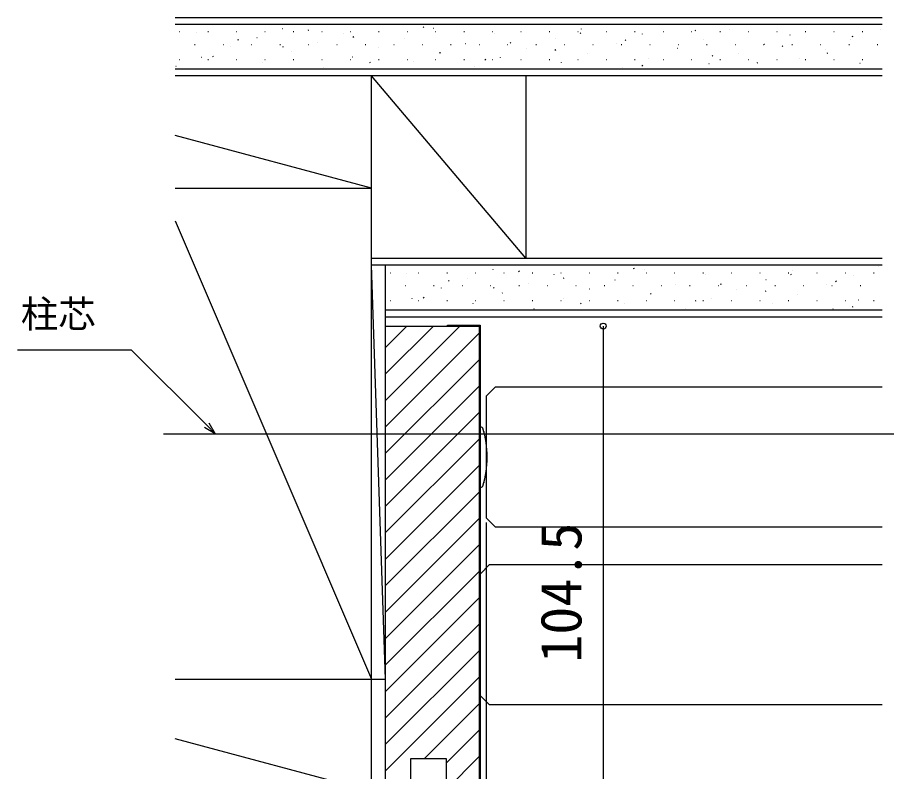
# Model space of a CAD drawing. Units: millimetres, scale not verified. Extents: x -525 to 525, y -783 to 779.
# Drawn here: x -153.7 to 32.1, y 233.5 to 394.8 of the extents above; entities that cross this region are included whole.
import ezdxf
from ezdxf.enums import TextEntityAlignment as Align

# ---------------------------------------------------------------- set-up
doc = ezdxf.new("R2010")
doc.units = ezdxf.units.MM
doc.header["$LTSCALE"] = 4
for name, color, linetype in [('0-3_YKK_11', 7, 'Continuous'), ('0-5_YKK_12', 2, 'Continuous'), ('0-6_YKK_13', 4, 'Continuous'), ('0-8_YKK_D', 6, 'Continuous'), ('0-A_YSS_K', 3, 'Continuous')]:
    doc.layers.add(name, color=color, linetype=linetype)
doc.styles.add('ＭＳ ゴシック', font='')
doc.styles.get('ＭＳ ゴシック').set_extended_font_data('MS Gothic')

msp = doc.modelspace()

# ---------------------------------------------------------------- linework, layer by layer
at = {"layer": '0-3_YKK_11'}
msp.add_line((-55, 328.784), (-55, 226.284), dxfattribs=at)
for points in [[(-61.8, 328.784), (-61.8, 328.984), (-54.8, 328.984), (-54.8, 226.284)], [(-57, 224.284), (-62, 224.284), (-62, 231.284), (-62, 236.284), (-69.7, 236.284), (-69.7, 227.784), (-70.7, 226.784), (-75, 226.784), (-75, 328.784), (-62, 328.784), (-55, 328.784)]]:
    msp.add_lwpolyline(points, dxfattribs=at)
at = {"layer": '0-5_YKK_12'}
for p, q in [((-51.5, 315.784), (-53.5, 313.784)), ((-51.5, 315.784), (31.1, 315.784)), ((-53.5, 313.784), (-53.5, 287.784)), ((-122.5, 305.784), (468.247, 305.784)), ((-51.5, 285.784), (-53.5, 287.784)), ((31.1, 285.784), (-51.5, 285.784)), ((-52.8, 277.784), (-54.8, 275.784)), ((-52.8, 277.784), (31.1, 277.784)), ((-54.8, 275.784), (-54.8, 249.784)), ((-52.8, 247.784), (-54.8, 249.784)), ((31.1, 247.784), (-52.8, 247.784))]:
    msp.add_line(p, q, dxfattribs=at)
at = {"layer": '0-6_YKK_13'}
for p, q in [((-54.52, 307.184), (-54.8, 307.184)), ((-54.8, 294.384), (-54.8, 307.184)), ((-54, 306.277), (-54, 306.158)), ((-54, 295.409), (-54, 295.291)), ((-54.8, 294.384), (-54.52, 294.384))]:
    msp.add_line(p, q, dxfattribs=at)
for centre, radius, start, end in [((-54.52, 306.884), 0.3, 17.1558, 90), ((-74.28, 300.784), 20.98, 342.8442, 17.1558), ((-54.52, 294.684), 0.3, 270, 342.8442)]:
    msp.add_arc(centre, radius, start, end, dxfattribs=at)
at = {"layer": '0-8_YKK_D'}
for p, q in [((-28.5, 328.784), (-28.5, 224.284)), ((-53.5, 286.784), (-53.5, 141.784)), ((-53.5, 286.784), (-53.5, 141.784))]:
    msp.add_line(p, q, dxfattribs=at)
for points in [[(-111.442, 305.784), (-113.246, 307.587), (-129.312, 323.653), (-153.704, 323.653)], [(-112.762, 308.07), (-111.442, 305.784), (-113.729, 307.104)]]:
    msp.add_lwpolyline(points, dxfattribs=at)
msp.add_circle((-28.5, 328.784), 0.637, dxfattribs=at)
at = {"layer": '0-A_YSS_K'}
for p, q in [((-120, 394.784), (31.1, 394.784)), ((31.1, 393.284), (-120, 393.284)), ((-97.023, 392.399), (-97.004, 392.406)), ((-91.59, 392.031), (-91.424, 392.141)), ((-67.001, 392.635), (-66.834, 392.745)), ((-64.746, 392.465), (-64.727, 392.472)), ((-33.129, 392.298), (-33.11, 392.304)), ((-14.624, 393.169), (-14.605, 393.175)), ((-8.834, 391.957), (-8.668, 392.067)), ((-1.605, 392.097), (-1.587, 392.103)), ((17.653, 393.235), (17.672, 393.241)), ((30.672, 392.163), (30.691, 392.17)), ((-119.064, 391.757), (-118.964, 391.757)), ((-115.528, 391.528), (-115.509, 391.535)), ((-112.984, 391.757), (-112.884, 391.757)), ((-106.904, 391.757), (-106.804, 391.757)), ((-102.509, 390.456), (-102.491, 390.463)), ((-100.824, 391.757), (-100.724, 391.757)), ((-94.744, 391.757), (-94.644, 391.757)), ((-88.664, 391.757), (-88.564, 391.757)), ((-84.005, 391.327), (-83.986, 391.334)), ((-82.584, 391.757), (-82.484, 391.757)), ((-81.985, 390.553), (-81.818, 390.663)), ((-76.504, 391.757), (-76.404, 391.757)), ((-70.986, 390.255), (-70.967, 390.262)), ((-70.424, 391.757), (-70.324, 391.757)), ((-64.344, 391.757), (-64.244, 391.757)), ((-58.264, 391.757), (-58.164, 391.757)), ((-52.184, 391.757), (-52.084, 391.757)), ((-51.728, 391.393), (-51.709, 391.4)), ((-46.104, 391.757), (-46.004, 391.757)), ((-40.024, 391.757), (-39.924, 391.757)), ((-38.709, 390.321), (-38.69, 390.328)), ((-33.944, 391.757), (-33.844, 391.757)), ((-33.424, 391.353), (-33.257, 391.463)), ((-27.864, 391.757), (-27.764, 391.757)), ((-21.784, 391.757), (-21.684, 391.757)), ((-20.11, 391.226), (-20.091, 391.232)), ((-15.704, 391.757), (-15.604, 391.757)), ((-9.624, 391.757), (-9.524, 391.757)), ((-7.092, 390.154), (-7.073, 390.161)), ((-3.544, 391.757), (-3.444, 391.757)), ((2.536, 391.757), (2.636, 391.757)), ((8.616, 391.757), (8.716, 391.757)), ((11.413, 391.025), (11.432, 391.032)), ((14.696, 391.757), (14.796, 391.757)), ((20.776, 391.757), (20.876, 391.757)), ((24.743, 390.674), (24.91, 390.785)), ((26.856, 391.757), (26.956, 391.757)), ((-115.834, 389.007), (-115.734, 389.007)), ((-109.754, 389.007), (-109.654, 389.007)), ((-108.09, 388.48), (-108.071, 388.487)), ((-106.574, 389.949), (-106.407, 390.059)), ((-103.674, 389.007), (-103.574, 389.007)), ((-97.594, 389.007), (-97.494, 389.007)), ((-96.969, 388.471), (-96.802, 388.581)), ((-91.514, 389.007), (-91.414, 389.007)), ((-89.491, 389.384), (-89.472, 389.391)), ((-85.434, 389.007), (-85.334, 389.007)), ((-79.354, 389.007), (-79.254, 389.007)), ((-76.472, 388.313), (-76.454, 388.319)), ((-73.274, 389.007), (-73.174, 389.007)), ((-67.194, 389.007), (-67.094, 389.007)), ((-61.114, 389.007), (-61.014, 389.007)), ((-57.968, 389.183), (-57.949, 389.19)), ((-55.034, 389.007), (-54.934, 389.007)), ((-48.954, 389.007), (-48.854, 389.007)), ((-48.407, 389.271), (-48.241, 389.381)), ((-42.874, 389.007), (-42.774, 389.007)), ((-36.794, 389.007), (-36.694, 389.007)), ((-30.714, 389.007), (-30.614, 389.007)), ((-25.691, 389.25), (-25.672, 389.256)), ((-24.634, 389.007), (-24.534, 389.007)), ((-23.818, 389.875), (-23.651, 389.985)), ((-18.554, 389.007), (-18.454, 389.007)), ((-12.474, 389.007), (-12.374, 389.007)), ((-6.394, 389.007), (-6.294, 389.007)), ((-0.314, 389.007), (-0.214, 389.007)), ((5.766, 389.007), (5.866, 389.007)), ((5.927, 389.082), (5.946, 389.089)), ((9.759, 388.592), (9.926, 388.703)), ((11.846, 389.007), (11.946, 389.007)), ((17.926, 389.007), (18.026, 389.007)), ((24.006, 389.007), (24.106, 389.007)), ((24.432, 389.953), (24.45, 389.96)), ((30.086, 389.007), (30.186, 389.007)), ((-111.953, 386.389), (-111.786, 386.499)), ((-95.071, 387.408), (-95.053, 387.415)), ((-63.454, 387.241), (-63.435, 387.247)), ((-63.391, 387.189), (-63.225, 387.299)), ((-44.949, 388.112), (-44.93, 388.118)), ((-38.802, 387.793), (-38.635, 387.903)), ((-31.931, 387.04), (-31.912, 387.047)), ((-12.672, 388.178), (-12.653, 388.184)), ((-5.225, 386.51), (-5.058, 386.621)), ((0.346, 387.106), (0.365, 387.113)), ((18.945, 388.01), (18.964, 388.017)), ((19.365, 387.114), (19.531, 387.225)), ((-119.064, 385.777), (-118.964, 385.777)), ((-114.33, 386.27), (-114.311, 386.277)), ((-112.984, 385.777), (-112.884, 385.777)), ((-106.904, 385.777), (-106.804, 385.777)), ((-101.312, 385.198), (-101.293, 385.205)), ((-100.824, 385.777), (-100.724, 385.777)), ((-94.744, 385.777), (-94.644, 385.777)), ((-88.664, 385.777), (-88.564, 385.777)), ((-82.584, 385.777), (-82.484, 385.777)), ((-82.053, 386.336), (-82.034, 386.343)), ((-78.375, 385.106), (-78.208, 385.217)), ((-76.504, 385.777), (-76.404, 385.777)), ((-70.424, 385.777), (-70.324, 385.777)), ((-69.034, 385.265), (-69.016, 385.271)), ((-64.344, 385.777), (-64.244, 385.777)), ((-58.264, 385.777), (-58.164, 385.777)), ((-53.786, 385.711), (-53.619, 385.821)), ((-52.184, 385.777), (-52.084, 385.777)), ((-50.435, 386.169), (-50.417, 386.176)), ((-46.104, 385.777), (-46.004, 385.777)), ((-40.024, 385.777), (-39.924, 385.777)), ((-37.417, 385.097), (-37.398, 385.104)), ((-33.944, 385.777), (-33.844, 385.777)), ((-27.864, 385.777), (-27.764, 385.777)), ((-21.784, 385.777), (-21.684, 385.777)), ((-18.912, 385.968), (-18.893, 385.975)), ((-15.704, 385.777), (-15.604, 385.777)), ((-9.624, 385.777), (-9.524, 385.777)), ((-5.894, 384.896), (-5.875, 384.903)), ((-3.544, 385.777), (-3.444, 385.777)), ((2.536, 385.777), (2.636, 385.777)), ((4.381, 385.032), (4.547, 385.143)), ((8.616, 385.777), (8.716, 385.777)), ((13.365, 386.034), (13.384, 386.041)), ((14.696, 385.777), (14.796, 385.777)), ((20.776, 385.777), (20.876, 385.777)), ((26.383, 384.962), (26.402, 384.969)), ((26.856, 385.777), (26.956, 385.777)), ((-120, 383.784), (31.1, 383.784)), ((-119.816, 384.327), (-119.798, 384.334)), ((-88.293, 384.127), (-88.274, 384.133)), ((-56.016, 384.193), (-55.997, 384.199)), ((-24.398, 384.025), (-24.38, 384.032)), ((-20.209, 384.428), (-20.042, 384.539)), ((7.125, 383.824), (7.144, 383.831)), ((31.1, 382.284), (-120, 382.284)), ((-78, 358.284), (-78, 382.284)), ((-78, 358.284), (-120, 369.538)), ((-120, 358.284), (-78, 358.284)), ((-78, 253.284), (-78, 358.284)), ((-120, 351.284), (-78, 253.284)), ((-78, 343.284), (31.1, 343.284)), ((31.1, 341.784), (-78, 341.784)), ((-75, 253.284), (-78, 341.784)), ((-75, 216.785), (-75, 341.784)), ((-74.064, 340.204), (-73.964, 340.204)), ((-70.528, 339.975), (-70.509, 339.981)), ((-67.984, 340.204), (-67.884, 340.204)), ((-61.904, 340.204), (-61.804, 340.204)), ((-55.824, 340.204), (-55.724, 340.204)), ((-52.023, 340.846), (-52.004, 340.852)), ((-49.744, 340.204), (-49.644, 340.204)), ((-46.59, 340.478), (-46.424, 340.588)), ((-43.664, 340.204), (-43.564, 340.204)), ((-37.584, 340.204), (-37.484, 340.204)), ((-31.504, 340.204), (-31.404, 340.204)), ((-25.424, 340.204), (-25.324, 340.204)), ((-22.001, 341.082), (-21.834, 341.192)), ((-19.746, 340.912), (-19.727, 340.919)), ((-19.344, 340.204), (-19.244, 340.204)), ((-13.264, 340.204), (-13.164, 340.204)), ((-7.184, 340.204), (-7.084, 340.204)), ((-1.104, 340.204), (-1.004, 340.204)), ((4.976, 340.204), (5.076, 340.204)), ((11.056, 340.204), (11.156, 340.204)), ((11.871, 340.744), (11.89, 340.751)), ((17.136, 340.204), (17.236, 340.204)), ((23.216, 340.204), (23.316, 340.204)), ((29.296, 340.204), (29.396, 340.204)), ((30.376, 341.615), (30.395, 341.622)), ((-61.574, 338.396), (-61.407, 338.506)), ((-57.509, 338.903), (-57.491, 338.91)), ((-39.005, 339.774), (-38.986, 339.781)), ((-36.985, 339), (-36.818, 339.11)), ((-25.986, 338.702), (-25.967, 338.709)), ((-6.728, 339.84), (-6.709, 339.847)), ((6.291, 338.768), (6.31, 338.775)), ((11.576, 339.799), (11.743, 339.91)), ((21.182, 338.321), (21.349, 338.432)), ((24.89, 339.673), (24.909, 339.679)), ((-70.834, 337.454), (-70.734, 337.454)), ((-64.754, 337.454), (-64.654, 337.454)), ((-63.09, 336.927), (-63.071, 336.933)), ((-58.674, 337.454), (-58.574, 337.454)), ((-52.594, 337.454), (-52.494, 337.454)), ((-51.969, 336.918), (-51.802, 337.028)), ((-46.514, 337.454), (-46.414, 337.454)), ((-44.491, 337.831), (-44.472, 337.838)), ((-40.434, 337.454), (-40.334, 337.454)), ((-34.354, 337.454), (-34.254, 337.454)), ((-31.472, 336.759), (-31.454, 336.766)), ((-28.274, 337.454), (-28.174, 337.454)), ((-22.194, 337.454), (-22.094, 337.454)), ((-16.114, 337.454), (-16.014, 337.454)), ((-12.968, 337.63), (-12.949, 337.637)), ((-10.034, 337.454), (-9.934, 337.454)), ((-3.954, 337.454), (-3.854, 337.454)), ((-3.407, 337.717), (-3.241, 337.828)), ((0.051, 336.558), (0.07, 336.565)), ((2.126, 337.454), (2.226, 337.454)), ((6.198, 336.239), (6.365, 336.35)), ((8.206, 337.454), (8.306, 337.454)), ((14.286, 337.454), (14.386, 337.454)), ((19.309, 337.696), (19.328, 337.703)), ((20.366, 337.454), (20.466, 337.454)), ((26.446, 337.454), (26.546, 337.454)), ((-69.33, 334.717), (-69.311, 334.724)), ((-66.953, 334.836), (-66.786, 334.946)), ((-50.071, 335.855), (-50.053, 335.862)), ((-37.053, 334.783), (-37.034, 334.79)), ((-18.454, 335.687), (-18.435, 335.694)), ((-18.391, 335.635), (-18.225, 335.746)), ((-5.435, 334.616), (-5.417, 334.622)), ((13.069, 335.487), (13.088, 335.493)), ((26.088, 334.415), (26.107, 334.421)), ((-74.064, 334.224), (-73.964, 334.224)), ((-67.984, 334.224), (-67.884, 334.224)), ((-61.904, 334.224), (-61.804, 334.224)), ((-56.312, 333.645), (-56.293, 333.652)), ((-55.824, 334.224), (-55.724, 334.224)), ((-49.744, 334.224), (-49.644, 334.224)), ((-43.664, 334.224), (-43.564, 334.224)), ((-43.293, 332.573), (-43.274, 332.58)), ((-37.584, 334.224), (-37.484, 334.224)), ((-33.375, 333.553), (-33.208, 333.664)), ((-31.504, 334.224), (-31.404, 334.224)), ((-25.424, 334.224), (-25.324, 334.224)), ((-24.034, 333.711), (-24.016, 333.718)), ((-19.344, 334.224), (-19.244, 334.224)), ((-13.264, 334.224), (-13.164, 334.224)), ((-11.016, 332.64), (-10.997, 332.646)), ((-8.786, 334.157), (-8.619, 334.268)), ((-7.184, 334.224), (-7.084, 334.224)), ((-1.104, 334.224), (-1.004, 334.224)), ((4.976, 334.224), (5.076, 334.224)), ((7.583, 333.544), (7.602, 333.551)), ((11.056, 334.224), (11.156, 334.224)), ((17.136, 334.224), (17.236, 334.224)), ((23.216, 334.224), (23.316, 334.224)), ((24.791, 332.875), (24.958, 332.985)), ((29.296, 334.224), (29.396, 334.224)), ((-75, 332.284), (31.1, 332.284)), ((-75, 330.784), (31.1, 330.784)), ((20.602, 332.472), (20.62, 332.479)), ((-75, 324.225), (-70.441, 328.784)), ((-75, 318.568), (-64.784, 328.784)), ((-75, 312.911), (-59.128, 328.784)), ((-75, 307.254), (-55, 327.254)), ((-75, 301.598), (-55, 321.598)), ((-75, 295.941), (-55, 315.941)), ((-75, 290.284), (-55, 310.284)), ((-75, 284.627), (-55, 304.627)), ((-75, 278.97), (-55, 298.97)), ((-75, 273.313), (-55, 293.313)), ((-75, 267.656), (-55, 287.656)), ((-75, 262), (-55, 282)), ((-75, 256.343), (-55, 276.343)), ((-75, 250.686), (-55, 270.686)), ((-75, 245.029), (-55, 265.029)), ((-75, 239.372), (-55, 259.372)), ((-120, 253.284), (-75, 253.284)), ((-120, 253.284), (-75, 253.284)), ((-78, 229.285), (-78, 253.284)), ((-75, 233.715), (-55, 253.715)), ((-66.775, 236.284), (-55, 248.058)), ((-62, 235.402), (-55, 242.402)), ((-78, 229.285), (-120, 240.539)), ((-62, 229.745), (-55, 236.745))]:
    msp.add_line(p, q, dxfattribs=at)
msp.add_lwpolyline([(-45, 382.284), (-45, 343.284), (-78, 382.284)], dxfattribs=at)

# ---------------------------------------------------------------- texts
at = {"layer": '0-8_YKK_D', "style": 'ＭＳ ゴシック'}
msp.add_text('柱芯', height=5.865, dxfattribs=at).set_placement((-152.969, 326.671), align=Align.BOTTOM_LEFT)
msp.add_text('104.5', height=8.798, rotation=90, dxfattribs=at).set_placement((-30.5, 256.829), align=Align.BOTTOM_LEFT)

doc.saveas('drawing.dxf')
